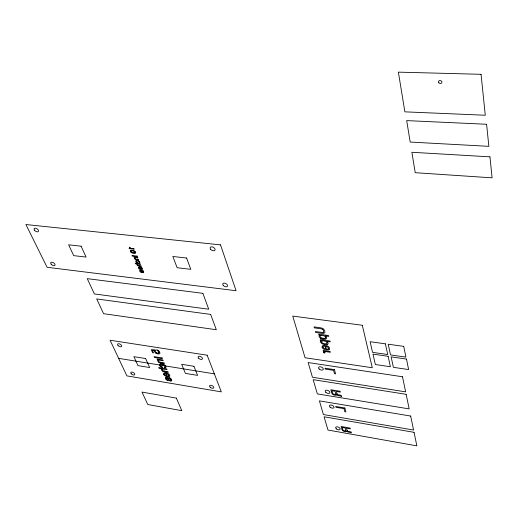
<?xml version="1.0" encoding="UTF-8"?>
<svg xmlns="http://www.w3.org/2000/svg" width="518" height="518" viewBox="0 0 518 518"><rect width="100%" height="100%" fill="white"/><g stroke="black" fill="none" stroke-linecap="round" stroke-linejoin="round"><path stroke-width="0.78" d="M143.149 271.989L142.392 271.976A3.114 1.8 31.5 0 1 142.023 271.51L141.692 271.05M325.841 339.037L323.802 339.212A8.482 5.083 24.5 0 1 323.038 339.115L321.872 338.843A3.348 1.994 24.4 0 1 320.448 338.176M327.311 344.457L325.278 344.625A8.443 5.031 24.3 0 1 324.521 344.528M131.048 250.408L130.497 250.673A1.599 0.932 32.3 0 0 130.348 251.23L130.4 251.437A2.486 1.45 32.3 0 0 130.536 251.748L130.653 251.936A1.696 0.991 32.3 0 0 131.501 252.706A4.675 2.739 32.4 0 0 134.952 253.147M320.869 335.483L320.344 335.683A1.658 0.991 24.4 0 0 320.072 336.117L320.085 336.409A2.564 1.528 24.4 0 0 320.189 336.732L320.299 336.94A1.69 1.01 24.4 0 0 320.927 337.555L321.464 337.84A4.72 2.823 24.4 0 0 324.022 338.312M322.371 340.928L321.846 341.122A1.651 0.978 24.3 0 0 321.574 341.55L321.587 341.835A2.551 1.515 24.3 0 0 321.684 342.158M324.048 338.358L324.546 338.332A2.046 1.224 24.3 0 0 325.589 337.283M134.084 252.778L134.732 252.706A1.114 0.654 32.3 0 0 134.939 251.923A0.932 0.544 32.3 0 0 134.492 251.489L134.168 251.321M129.565 247.215L130.044 247.267L130.458 248.271L134 248.659L134.24 249.236L129.267 248.685L129.086 248.258A1.515 0.887 32.5 0 0 129.727 248.038M137.309 264.018L135.425 263.798L135.204 263.274L140.294 263.869L140.507 264.394L138.546 264.161A1.735 1.004 31.8 0 0 137.6 264.258M141.032 269.6L140.164 267.353A1.93 1.114 31.7 0 1 141.168 267.664A1.211 0.699 31.7 0 1 141.822 268.544A1.211 0.699 31.7 0 1 141.343 269.082M137.322 260.489L135.917 260.664L135.748 261.655A2.007 1.165 31.9 0 0 136.389 262.555A1.871 1.088 31.9 0 0 137.607 263.027L137.406 262.555A1.34 0.777 31.9 0 1 136.752 262.283M326.638 341.349L330.257 341.854L330.031 340.999L320.163 339.614L320.389 340.449L321.328 340.579A3.16 1.878 24.3 0 0 320.733 341.032M324.553 351.405L323.349 351.23L323.128 350.433L330.134 351.45L330.361 352.292L326.327 351.703A2.208 1.295 24.1 0 0 325.103 351.851M324.909 353.023L323.627 352.726M162.03 363.934L160.735 363.85A3.004 1.58 29.1 0 0 159.615 365.391M166.531 377.246L165.404 377.467L165.378 378.464A4.63 2.415 28.7 0 0 165.527 378.794L166.051 379.513A1.988 1.036 28.7 0 0 166.777 380.076A1.949 1.01 28.7 0 0 167.929 380.516L167.631 379.83A1.308 0.68 28.7 0 1 166.964 379.558L166.116 378.134L167.333 378.315M158.197 359.88L157.368 359.751L157.064 359.045L162.885 359.971L163.209 360.716L159.298 360.146L158.566 360.755A2.383 1.263 29.2 0 0 158.722 361.24L158.786 361.363A1.094 0.576 29.2 0 0 159.538 361.985A2.357 1.243 29.2 0 0 160.438 362.224M160.444 362.237L164.115 362.827L164.439 363.578L160.709 362.982M118.622 358.352L214.361 373.86M341.33 396.477L341.258 395.461A2.085 1.172 23.3 0 0 340.598 395.273L340.248 395.195M164.271 371.063L167.916 371.665L168.233 372.416L164.53 371.801M324.521 344.528L323.361 344.25A3.328 1.975 24.3 0 1 321.937 343.589A2.881 1.709 24.3 0 1 320.707 341.019M338.636 395.687L339.886 395.92A4.494 2.512 23.3 0 1 340.689 396.102A0.913 0.512 23.3 0 1 341.356 396.464M340.184 395.182L338.001 394.703A1.224 0.686 23.4 0 1 337.335 394.282M157.323 350.738L156.669 349.857L157.083 349.961A2.383 1.269 29.5 0 1 158.612 350.744M131.85 252.389L131.773 252.357A0.939 0.55 32.3 0 1 131.099 251.826L131.08 251.767A1.399 0.816 32.3 0 1 130.996 251.586A1.075 0.628 32.3 0 1 131.242 251.003M322.371 329.299L322.507 329.377A2.085 1.256 24.5 0 1 323.355 330.128L323.679 331.824A2.13 1.282 24.5 0 1 323.226 332.258M168.978 380.361L168.829 380.206A9.35 4.889 28.5 0 1 168.143 379.325L167.774 378.826A2.771 1.437 28.8 0 0 167.34 378.315M168.57 378.768L169.056 379.429A5.076 2.648 28.6 0 0 169.541 380.031A0.758 0.395 28.7 0 0 170.221 380.38A0.958 0.499 28.7 0 0 170.83 380.199A2.189 1.14 28.7 0 0 170.733 379.526M141.42 271.477L140.223 270.551L140.682 271.704A0.848 0.492 31.6 0 0 141.116 271.872L141.317 272.358M134.596 258.812L136.033 259.796L138.74 260.12L138.52 259.583C134.881 260.625 133.366 256.378 137.905 258.094L137.684 257.569L133.968 257.142L134.706 257.699A1.904 1.107 32 0 0 134.557 258.812M137.199 265.067L138.306 265.98L141.343 266.394L141.116 265.863L138.785 265.585A1.651 0.958 31.8 0 1 138.157 265.443M321.684 342.158L321.795 342.359A1.683 0.997 24.3 0 0 322.423 342.974L322.954 343.259A4.701 2.797 24.3 0 0 325.505 343.738L326.023 343.758A2.04 1.211 24.2 0 0 327.059 342.715M168.149 376.113L168.454 376.826A2.713 1.418 28.8 0 0 169.535 376.489A2.933 1.535 28.8 0 0 169.794 375.783A3.879 2.027 28.8 0 0 169.626 375.207A2.894 1.515 28.8 0 0 168.259 373.711A3.05 1.593 28.8 0 0 166.822 373.031L166.161 372.856A5.653 2.953 28.8 0 0 165.643 372.759L163.889 372.934L163.5 374.093A3.594 1.878 28.8 0 0 163.61 374.372M141.362 269.114L141.576 269.625A1.852 1.068 31.7 0 0 142.256 269.328A1.91 1.101 31.7 0 0 142.405 268.797A2.525 1.457 31.7 0 0 142.282 268.382A1.891 1.094 31.7 0 0 141.382 267.346C138.701 265.106 137.179 268.946 140.274 269.464A5.348 3.095 31.8 0 0 141.032 269.593M141.984 270.603L141.777 270.111A1.696 0.978 31.6 0 1 142.832 270.519M138.766 263.196C140.087 261.875 137.05 259.887 136.279 261.655A1.055 0.609 31.9 0 0 136.733 262.289M158.929 352.24L158.968 352.389A1.638 0.874 29.4 0 1 158.754 352.998M336.901 393.421L336.363 391.472L340.345 392.113L340.112 391.252L330.834 389.756L331.649 392.689A4.804 2.694 23.5 0 0 332.219 393.868A2.739 1.535 23.5 0 0 332.511 394.166L332.634 394.269A2.156 1.211 23.5 0 0 333.631 394.878L334.524 395.137A2.758 1.548 23.5 0 0 336.771 394.684M158.612 350.744A3.302 1.761 29.5 0 1 159.699 352.136L159.907 353.198A2.402 1.282 29.4 0 1 159.583 353.69A3.6 1.923 29.5 0 1 157.712 353.885A2.758 1.476 29.5 0 1 155.827 353.062M155.853 353.049A3.127 1.671 29.5 0 1 154.396 350.803M154.377 350.796A2.817 1.502 29.5 0 1 154.526 350.453L152.46 350.362L153.568 352.92L152.622 352.771L151.262 349.65L155.27 349.844L155.607 350.511A2.137 1.14 29.5 0 0 156.281 352.596M158.663 352.933A2.195 1.172 29.5 0 1 156.268 352.609M157.349 350.641A1.994 1.062 29.5 0 1 158.89 352.227M158.184 359.874A2.894 1.528 29.2 0 0 157.789 361.111A3.671 1.942 29.2 0 0 157.977 361.402L158.424 361.998A1.658 0.874 29.2 0 0 159.039 362.458M160.69 362.943A3.62 1.917 29.3 0 1 159.032 362.503M160.645 366.692A3.037 1.599 29.1 0 1 159.699 365.41M162.043 363.953A3.749 1.975 29.1 0 1 164.478 364.84A2.596 1.366 29.1 0 1 165.663 366.077L165.708 366.181A3.082 1.625 29.1 0 1 165.805 367.482M165.779 367.469A2.467 1.301 29 0 1 165.054 367.774C162.756 367.495 165.54 367.191 164.879 366.064A1.509 0.796 29.1 0 0 163.979 365.222A3.257 1.716 29 0 0 162.393 364.737A4.28 2.253 29 0 0 160.897 364.678L160.632 364.834A1.476 0.777 29.1 0 0 160.463 365.3L160.541 365.54A1.567 0.829 29.1 0 0 161.195 366.362M161.215 366.355A2.066 1.088 29.1 0 0 162.238 366.783L162.548 367.502L161.363 367.107A1.884 0.991 29.1 0 1 160.671 366.686M161.512 369.871A2.966 1.554 29 0 1 161.998 368.758L159.078 368.298L158.754 367.566L166.712 368.868L167.023 369.599L162.671 369.114A1.165 0.609 29 0 0 162.548 369.211A1.962 1.03 29 0 0 162.477 369.962M162.49 369.969A2.266 1.185 29 0 0 162.555 370.098L162.671 370.279A1.049 0.55 29 0 0 163.287 370.797A2.655 1.392 29 0 0 164.258 371.043M164.517 371.775A3.497 1.832 29 0 1 162.866 371.315M162.879 371.276A1.703 0.894 29 0 1 162.251 370.804L161.804 370.208A3.762 1.975 28.9 0 1 161.661 369.91M168.745 375.919A1.942 1.017 28.8 0 1 168.149 376.113M167.897 374.145A1.813 0.945 28.8 0 1 168.68 375.874M167.903 374.125A2.966 1.548 28.8 0 0 166.362 373.62L167.612 376.741A8.223 4.312 28.9 0 1 166.427 376.495M166.42 376.476A2.991 1.56 28.8 0 1 165.216 375.99A2.843 1.483 28.8 0 1 163.656 374.378M164.381 374.346A2.499 1.308 28.8 0 0 164.491 374.579L166.628 375.887L165.592 373.491A1.962 1.023 28.8 0 0 164.303 374.326M171.555 380.853A2.143 1.114 28.7 0 0 171.73 380.374L171.659 379.94A5.07 2.635 28.8 0 0 171.587 379.733A5.886 3.063 28.8 0 0 171.432 379.396L170.733 378.451A1.638 0.855 28.7 0 0 170.377 378.172A2.603 1.36 28.7 0 0 168.751 377.512L169.049 378.198A1.677 0.874 28.7 0 1 169.872 378.49A1.282 0.667 28.7 0 1 170.377 378.936L170.623 379.286A3.386 1.761 28.7 0 1 170.739 379.526M171.426 380.782A1.845 0.958 28.7 0 1 168.907 380.4M166.524 377.233A1.457 0.758 28.8 0 1 167.748 377.829M167.832 377.887A4.753 2.473 28.8 0 1 168.551 378.768M141.984 270.616A1.094 0.628 31.5 0 1 142.515 270.784A1.373 0.79 31.6 0 1 143.091 271.956M142.793 270.551A2.066 1.191 31.6 0 1 143.557 272.39M143.557 272.397A1.204 0.693 31.5 0 1 141.945 272.235M141.971 272.203A4.83 2.791 31.5 0 1 141.44 271.477M141.304 272.293A1.56 0.9 31.6 0 1 139.705 271.037A1.56 0.9 31.6 0 1 140.456 270.105M140.41 270.02A0.971 0.557 31.6 0 1 141.194 270.435M141.2 270.435A3.017 1.735 31.6 0 1 141.679 271.05M137.089 265.061A1.962 1.133 31.8 0 1 137.283 263.992M138.118 265.469A1.075 0.622 31.8 0 1 137.73 264.368M137.335 260.528A2.098 1.217 31.9 0 1 139.782 262.03M139.743 262.05A2.001 1.159 31.9 0 1 138.805 263.267M134.052 252.732A5.827 3.412 32.4 0 1 131.857 252.415M131.294 251.068A4.63 2.707 32.2 0 1 134.168 251.353M131.125 250.498A4.753 2.771 32.2 0 1 134.538 250.997A1.69 0.984 32.3 0 1 135.476 251.929A2.266 1.327 32.3 0 1 135.632 252.318L135.651 252.415A1.638 0.958 32.3 0 1 135.496 253.004L135.289 253.153A2.616 1.528 32.3 0 1 135.036 253.25M129.532 247.215A3.561 2.078 32.6 0 1 129.707 248.012M335.612 394.166A2.765 1.548 23.6 0 0 335.632 393.246L335.114 391.271L331.947 390.76L332.537 392.851A2.681 1.502 23.5 0 0 332.899 393.583A1.327 0.745 23.5 0 0 333.728 394.12L334.278 394.269A3.121 1.755 23.6 0 0 334.615 394.321L335.152 394.327A1.165 0.654 23.5 0 0 335.58 394.153M337.289 394.282A3.263 1.832 23.3 0 1 336.94 393.434M338.623 395.655A2.435 1.366 23.4 0 1 337.341 395.292A2.111 1.185 23.4 0 1 336.694 394.638M347.332 430.821A3.153 1.703 22.8 0 1 347.002 430.031L346.464 428.205L350.323 428.878L350.103 428.082L341.116 426.502L341.88 429.228A4.643 2.499 23 0 0 342.417 430.328A2.648 1.425 23 0 0 342.696 430.607L342.812 430.711A2.085 1.12 23 0 0 343.777 431.293L344.638 431.552A2.668 1.437 23 0 0 346.82 431.183M347.371 430.821A1.185 0.635 22.9 0 0 348.025 431.229L350.531 431.798A2.02 1.088 22.8 0 1 351.172 431.986L351.23 432.938A0.881 0.473 22.8 0 0 350.615 432.595A4.345 2.331 22.8 0 0 349.831 432.4L348.62 432.148A2.357 1.269 22.9 0 1 347.371 431.753A2.046 1.101 22.9 0 1 346.749 431.138M322.384 329.28A3.917 2.35 24.5 0 0 320.383 328.716L314.342 327.875L314.063 326.897L319.548 327.635A8.34 4.992 24.5 0 1 322.002 328.172L322.151 328.25A3.522 2.117 24.5 0 1 322.895 328.606A3.127 1.884 24.5 0 1 323.86 329.325L324.805 330.847L324.838 332.524A3.16 1.897 24.5 0 1 324.132 333.152L323.957 333.223A3.425 2.059 24.5 0 1 323.53 333.327L322.818 333.378A9.861 5.944 24.6 0 1 321.089 333.242L315.63 332.498L315.358 331.52L321.374 332.349A3.976 2.389 24.5 0 0 323.277 332.31M325.777 338.973A2.914 1.742 24.3 0 0 325.99 336.499A3.607 2.15 24.3 0 0 325.155 335.904L328.8 336.396L328.567 335.535L318.654 334.162L318.887 335.004L319.826 335.133A3.173 1.891 24.4 0 0 319.224 335.593A2.894 1.729 24.4 0 0 320.48 338.15M325.524 337.27A2.584 1.541 24.4 0 0 325.446 337.05L325.278 336.752A1.696 1.01 24.3 0 0 324.624 336.156L324.236 335.949A4.714 2.81 24.3 0 0 320.92 335.541M326.631 341.356A3.587 2.13 24.2 0 1 327.467 341.945A2.901 1.722 24.2 0 1 327.253 344.392M327 342.709A2.571 1.528 24.3 0 0 326.923 342.489L326.761 342.191A1.69 1.004 24.2 0 0 326.107 341.602L325.718 341.394A4.694 2.778 24.2 0 0 322.416 340.986M322.086 347.215A4.105 2.422 24.2 0 1 322.008 346.892L322.753 345.512L325.006 345.279A6.462 3.807 24.1 0 1 325.634 345.376L326.424 345.571A3.49 2.059 24.1 0 1 328.082 346.341A3.309 1.955 24.1 0 1 329.48 348.083A4.429 2.616 24.2 0 1 329.552 348.756A3.354 1.981 24.1 0 1 329.131 349.631M329.059 349.585A3.102 1.832 24.1 0 1 327.622 350L327.395 349.171A2.214 1.308 24.1 0 0 328.192 348.938M327.518 346.859A2.072 1.224 24.1 0 1 328.121 348.879M327.538 346.84A3.386 2.001 24.1 0 0 325.712 346.277L326.58 349.922A9.395 5.568 24.2 0 1 325.149 349.656A3.412 2.014 24.2 0 1 323.737 349.087A3.244 1.917 24.2 0 1 322.138 347.222M323.057 347.17A2.855 1.683 24.2 0 0 323.148 347.442C324.093 349.106 327.525 350.032 324.773 346.141A2.24 1.321 24.2 0 0 322.96 347.144M324.533 351.385A3.27 1.917 24.1 0 0 323.854 351.78A1.942 1.14 24.1 0 0 323.556 352.564M324.825 352.745A1.91 1.12 24.1 0 1 325.071 351.832M345.26 430.821L344.742 430.801A3.017 1.625 23 0 1 344.412 430.743L343.881 430.594A1.289 0.693 23 0 1 343.097 430.082A2.59 1.392 23 0 1 342.754 429.403L342.191 427.454L345.253 427.991L345.765 429.836A2.674 1.437 23.1 0 1 345.707 430.678A1.127 0.609 23 0 1 345.253 430.821M481.054 74.301L398.368 72.138L404.882 111.843L485.275 115.242L481.054 74.301M486.59 124.268L406.682 120.61L410.198 142.055L488.862 146.341L486.59 124.268M489.944 156.844L411.875 152.273L415.216 172.695L492.1 177.836L489.944 156.844M220.532 244.878L25.9 224.527L47.093 267.288L236.072 290.715L220.532 244.878M81.112 246.205L68.622 244.807L73.692 255.633L86.092 257.083L81.112 246.205M186.59 258.022L172.837 256.481L177.143 267.728L190.792 269.321L186.59 258.022M137.076 256.099L131.98 255.516L132.226 256.106L137.322 256.688L137.076 256.099M202.868 293.324L87.251 278.645L94.367 293.933L208.735 309.22L202.868 293.324M362.309 325.259L292.748 316.09L305.07 357.75L372.287 367.761L362.309 325.259M210.658 314.42L96.698 298.931L103.561 313.688L216.31 329.733L210.658 314.42M385.398 343.829L370.098 341.718L372.559 352.357L387.723 354.519L385.398 343.829M403.742 346.367L388.209 344.217L390.507 354.914L405.898 357.109L403.742 346.367M388.111 356.293L372.966 354.124L375.375 364.53L390.378 366.738L388.111 356.293M406.507 359.078L391.142 356.876L393.382 367.327L408.618 369.567L406.507 359.078M402.492 376.761L308.132 362.542L312.458 377.246L405.633 391.848L402.492 376.761M334.44 369.625L324.987 368.188L325.239 369.088L333.553 370.351L334.466 373.698L335.593 373.866L334.44 369.625M207.148 355.206L110.088 340.235L126.871 375.874L221.322 391.88L207.148 355.206M406.144 394.321L313.163 379.662L317.353 393.9L409.181 408.909L406.144 394.321M161.992 357.893L154.001 356.63L154.364 357.459L162.354 358.734L161.992 357.893M145.642 358.547L133.897 356.662L137.982 365.617L149.65 367.527L145.642 358.547M193.92 366.271L181.656 364.309L185.412 373.394L197.598 375.388L193.92 366.271M410.664 416.045L319.405 400.88L323.426 414.549L413.571 430.031L410.664 416.045M344.846 407.99L335.69 406.455L335.923 407.29L343.978 408.644L344.82 411.745L345.914 411.933L344.846 407.99M414.05 432.323L324.087 416.789L327.985 430.044L416.86 445.862L414.05 432.323M176.353 398.109L141.997 392.074L147.766 404.513L181.792 410.664L176.353 398.109M140.391 269.017L138.928 267.987A1.276 0.738 31.7 0 1 139.685 267.327L140.391 269.017M223.258 285.424A2.616 1.573 28.7 0 0 227.402 286.299A2.616 1.573 28.7 0 0 224.799 283.165A2.616 1.573 28.7 0 0 223.258 285.424M210.671 249.333A2.7 1.671 29.9 0 0 214.925 250.181A2.7 1.671 29.9 0 0 212.218 246.879A2.7 1.671 29.9 0 0 210.671 249.333M51.178 264.154A2.448 1.327 33.8 0 0 54.889 265.346A2.448 1.327 33.8 0 0 52.583 262.328A2.448 1.327 33.8 0 0 51.178 264.154M34.447 230.121A2.532 1.399 35.1 0 0 38.287 231.527A2.532 1.399 35.1 0 0 36.092 228.328A2.532 1.399 35.1 0 0 34.447 230.121M210.133 387.166A2.312 1.224 27.4 0 0 213.72 387.885A2.312 1.224 27.4 0 0 211.202 385.334A2.312 1.224 27.4 0 0 210.133 387.166M198.698 358.262A2.376 1.295 28.2 0 0 202.37 358.961A2.376 1.295 28.2 0 0 199.76 356.287A2.376 1.295 28.2 0 0 198.698 358.262M131.274 373.815A2.234 1.14 29.7 0 0 134.686 374.669A2.234 1.14 29.7 0 0 132.323 372.144A2.234 1.14 29.7 0 0 131.274 373.815M118.033 345.48A2.292 1.198 30.5 0 0 121.568 346.497A2.292 1.198 30.5 0 0 119.315 343.829A2.292 1.198 30.5 0 0 118.033 345.48M319.146 368.978A2.538 1.457 24.2 0 0 323.187 369.535A2.538 1.457 24.2 0 0 320.383 366.77A2.538 1.457 24.2 0 0 319.146 368.978M325.809 392.32A2.486 1.392 23.8 0 0 329.772 392.903A2.486 1.392 23.8 0 0 327.039 390.235A2.486 1.392 23.8 0 0 325.809 392.32M330.128 407.167A2.448 1.353 23.5 0 0 333.974 407.575A2.448 1.353 23.5 0 0 331.086 405.024A2.448 1.353 23.5 0 0 330.128 407.167M336.324 428.865A2.402 1.295 23.2 0 0 340.093 429.305A2.402 1.295 23.2 0 0 337.276 426.838A2.402 1.295 23.2 0 0 336.324 428.865M438.921 82.809A1.761 1.412 20.8 0 0 441.841 82.66A1.761 1.412 20.8 0 0 439.847 80.549A1.761 1.412 20.8 0 0 438.921 82.809"/></g></svg>
